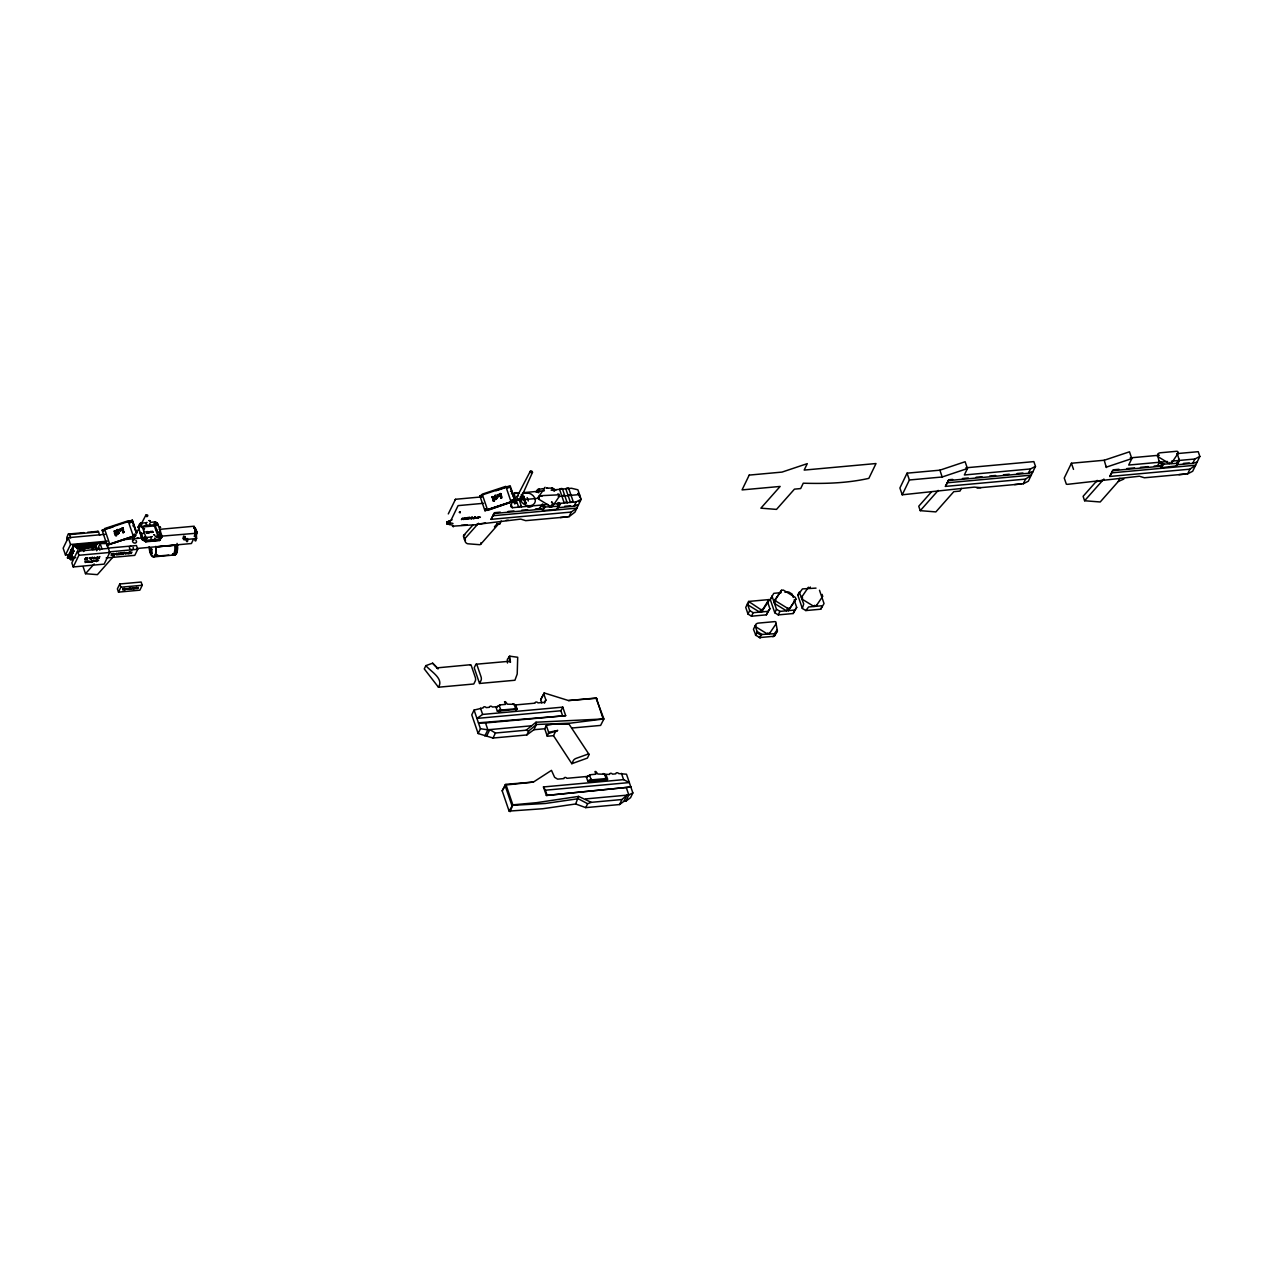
<?xml version="1.0" encoding="UTF-8"?>
<svg xmlns="http://www.w3.org/2000/svg" width="1263" height="1263" viewBox="0 0 1263 1263"><rect width="100%" height="100%" fill="white"/><g stroke="black" fill="none" stroke-linecap="round" stroke-linejoin="round"><path stroke-width="1.5" d="M548.631 733.471L557.725 730.409A2.494 0.947 -33.2 0 0 555.025 732.524L553.494 735.682L547.289 736.25L548.631 732.303L546.311 725.483L553.305 724.094L569.124 724.267L588.968 754.279M123.158 530.855L122.227 530.492L123.221 530.634M195.449 537.927L195.591 538.212M69.591 557.441L68.391 557.062M68.676 557.788L69.307 556.715M75.117 546.011L74.201 546.358M97.251 543.99C94.914 545.158 99.777 541.559 95.388 543.674M105.76 542.269L73.759 544.906L67.349 557.599L71.659 557.536M105.934 542.758L73.917 545.379L67.507 558.246L75.733 557.662M183.324 538.306L184.003 539.68L184.382 538.101M193.997 528.392L194.723 527.634L194.36 528.55M195.67 536.333L196.397 534.849L196.602 538.527L184.003 539.68M448.807 521.477L447.955 522.614L449.328 523.924L449.075 521.603L448.081 524.192L446.976 522.377L446.976 523.403M448.065 522.266C449.849 522.456 445.413 524.934 448.996 523.435L446.881 523.34M447.544 523.545L447.797 522.314L447.055 524.303L446.897 521.651L448.27 523.798L447.149 521.682L447.434 524.271M448.254 523.498L447.797 521.603M447.576 522.961L449.186 522.771L448.839 524.113M493.28 497.89L492.207 497.654L493.233 498.048M115.091 531.091L114.444 531.297M492.807 496.627L492.16 496.848M128.258 588.432C127.626 591.526 131.163 585.827 128.416 589.268C128.416 588.242 126.237 588.811 127.247 589.363M463.063 518.225C462.226 522.361 466.931 514.751 463.284 519.346C462.842 516.157 460.663 520.593 461.721 519.472M525.566 502.185L524.792 502.264M114.98 533.097L116.038 533.239L114.822 533.144M195.86 538.275L195.181 538.448M492.681 498.759L493.612 498.332M496.343 498.411L495.333 498.743M160.18 538.417L159.564 536.838L160.18 538.417L161.538 537.738L159.738 532.291M520.877 498.254L532.512 472.299L531.612 470.941L530.286 471.241L517.167 496.47M107.45 543.69L108.665 543.721L107.339 543.5M130.642 522.061C128.4 521.414 131.241 522.187 129.726 522.614M135.03 535.007L133.894 535.386L134.841 534.644M485.15 509.384L486.192 508.673L485.181 509.51M512.431 500.101L511.515 500.653L512.62 500.069M512.652 500.211L512.146 501.143L511.452 500.464M115.249 531.028L114.017 531.028L115.738 530.87M492.965 496.58L491.891 496.927M492.538 498.68L493.328 498.427M525.755 502.169C522.14 500.306 528.123 503.842 524.461 502.295M575.644 803.978L585.748 807.625L619.549 804.547L623.906 801.342L626.89 795.153L621.964 799.526L591.226 802.337L578.58 796.4L575.644 803.978L542.837 808.73L509.1 811.099L502.185 790.812L505.484 784.355L533.412 782.065L551.473 770.367L554.615 777.313L557.615 779.145L563.945 778.576A1.658 1.295 25.8 0 1 566.898 778.308L587.311 776.445L590.531 774.708L595.931 774.203L594.968 771.504M183.261 537.201L183.798 536.001L184.556 538.543M184.366 538.448L183.53 538.922M184.682 538.827L184.461 536.775M196.191 530.318C195.891 528.329 193.855 531.218 196.475 534.47L195.639 536.222L194.123 536.159M447.197 522.693L447.797 524.066M509.084 661.686A2.494 0.947 84.9 0 1 510.457 662.333L509.731 656.176L507.347 659.333L507.489 663.012M72.954 559.383C74.896 553.478 71.959 563.361 70.112 558.072M70.791 557.046L70.412 559.462L70.791 557.046L73.143 556.825M89.626 561.372L88.473 561.467M470.831 518.146L469.678 518.256M477.903 517.498L476.751 517.609M496.138 498.411L495.538 498.664M91.615 561.088L89.957 561.83L91.236 561.861M184.587 537.028C185.298 534.328 186.008 540.864 184.745 538.543M196.223 530.981L197.154 531.723L196.475 534.47M447.213 523.498L447.276 522.677M448.365 522.44L449.202 522.203M449.565 523.008L449.596 524.05M155.396 554.757L155.554 554.346A8.288 3.158 84.8 0 0 155.933 546.5M157.575 554.804L155.286 555.025A8.288 3.158 84.8 0 1 154.623 555.988M103.156 531.076L104.245 530.634M130.721 522.535L129.6 522.771M134.841 534.407L133.799 535.054M504.521 701.675L505.547 704.391L500.148 704.896L496.075 707.406L497.354 711.164L517.199 709.348L515.92 705.607L514.183 704.312L507.458 704.217L505.358 701.596M145.877 515.083C146.303 519.282 150.076 513.694 145.877 515.083L132.773 540.311M144.613 537.706L145.34 538.812L146.934 537.991L144.835 536.696L143.808 538.417C143.998 535.875 144.361 542.38 146.019 538.575M157.07 522.945C153.833 520.624 158.364 524.413 156.407 524.887L154.291 523.592L155.649 522.077M157.275 537.312L156.407 536.286L157.259 536.807M139.877 532.654L142.261 539.664L145.75 541.811L159.485 540.548L162.09 536.38L157.907 524.113L154.418 521.966L150.502 522.329M530.286 471.241L530.776 472.678L532.512 472.299M536.838 491.907L538.559 492.696L539.68 491.102L537.833 490.565L537.375 491.496M83.847 532.639L68.376 534.044L67.034 536.838A2.068 0.789 84.8 0 0 67.05 539.711M105.034 534.328L68.234 537.691L63.15 548.189L65.471 555.01L69.354 554.646M65.471 555.01L70.554 544.495L68.234 537.691M72.007 549.91L70.57 550.1L71.723 549.61M72.054 549.437L69.733 554.268L70.286 556.336L71.312 556.241L73.822 551.031L72.054 549.437L73.586 550.81M73.049 548.126L73.491 546.847L72.796 547.779M70.175 554.852L71.628 551.868M70.318 555.262L72.117 551.82M72.559 550.905L72.259 552.231M73.096 549.342L73.522 551.426M70.286 556.336L70.807 555.215M71.154 555.578L73.443 551.599M73.317 551.742L71.312 556.241M75.733 546.547L76.301 545.379L95.562 543.611L95.877 544.511L95.309 545.679L76.033 547.432L75.733 546.547L81.953 545.979L82.963 548.568L82.679 545.916M76.033 547.432L76.301 545.379M70.586 559.588L72.97 559.32L72.638 557.993M76.49 547.179C79.474 553.51 75.591 541.843 78.653 548.395M77.722 547.068L78.432 548.837M77.753 548.331L76.854 546.437M78.432 547.005L79.332 548.9L78.511 546.847M78.716 546.421L79.38 548.316M78.969 546.39C80.974 551.426 79.38 544.179 80.422 548.079M77.485 551.189L71.849 562.856L73.238 566.945L104.15 564.135L109.786 552.468L108.397 548.379L77.485 551.189L78.874 555.278L73.238 566.945M79.932 546.311L81.274 548.71L80.627 546.8M80.658 546.232L81.306 548.142M80.911 546.216L81.558 548.126M79.08 551.931L80.437 549.137L85.016 548.726L83.658 551.521M81.337 546.737L82.237 548.631L81.953 545.979M82.316 546.658L83.279 548.395M82.916 545.884L83.5 547.953M82.521 548.031L81.7 545.995M83.279 546.563L84.179 548.458L83.358 546.421M84.321 546.326L85.442 547.763M84.779 545.869L85.868 548.3M84.289 547.732L83.642 545.821L85.221 548.205M85.758 545.774L86.405 547.684L85.837 545.616M86.263 546.153C87.952 551.078 85.758 543.169 87.368 547.589M86.721 545.679L87.81 548.126L87.526 545.474M87.163 546.216L88.126 547.953M87.447 545.616L88.426 547.353M88.41 545.537L89.073 547.447M88.378 546.105L89.026 548.016L88.457 545.948M88.663 545.505C90.557 550.242 89.231 543.643 90.115 547.195M89.626 545.427L90.968 547.826L90.068 545.948M90.352 545.348L90.999 547.258M90.604 545.332L91.252 547.242M90.005 547.921L89.168 545.884M91.568 545.237L92.657 547.684L96.525 547.226L95.546 549.263L92.231 549.563L93.209 547.542M85.884 558.167L84.747 559.777L85.6 557.993L86.879 558.688M92.01 545.774L92.909 547.653M92.294 545.174L92.973 547.511M92.546 545.158L93.194 547.068M91.694 547.763L91.11 545.711M92.973 545.679L93.951 547.416M93.257 545.095L94.662 547.353M87.763 557.788L86.926 559.572L87.557 558.246M94.472 544.985L95.641 547.258M93.699 547.432L93.304 545.505M95.562 543.611L95.893 547.242M94.157 546.974L93.336 544.937M95.199 544.906L95.846 546.816M95.451 544.89L87.289 545.49M95.135 546.895L94.015 545.442M89.705 561.83C87.163 563.187 88.189 560.346 89.673 561.83M96.651 550.763L98.135 547.684M106.55 543.564L100.124 543.548L98.64 546.642L99.856 550.194M94.378 557.188L93.525 558.972L94.172 557.646M108.176 548.016L106.36 543.216M108.129 548.41L102.129 530.207L132.426 520.182L136.799 533.002M111.112 553.794L113.338 553.794M111.981 553.92L111.223 555.483L112.36 553.889M123.332 552.689C128.4 551.236 119.18 556.967 124.737 552.752M139.483 525.692L141.046 523.166L142.103 523.813L140.525 526.339L139.483 525.692L140.682 523.214L146.571 522.693M119.764 583.98L117.396 588.874L118.501 592.126L139.877 590.168L142.245 585.274L141.14 582.038L119.764 583.98L120.869 587.216L118.501 592.126M142.261 539.664L143.003 538.117L141.219 532.86M107.829 548.142L136.451 545.537L137.73 549.279L134.794 555.357L106.171 557.962M144.377 537.628L144.835 536.696M146.934 537.991L145.924 539.711L146.492 538.922M122.685 588.732L124.942 588.526L124.374 589.695L125.274 589.758L124.011 589.884L124.658 588.542M145.75 541.811L146.492 540.264L160.227 539.017L159.485 540.548M123.348 588.826L122.779 589.995L123.632 588.795M154.97 524.729L158.917 536.317L158.349 537.485L154.402 525.897L154.97 524.729L143.84 525.74M156.407 524.887L157.417 523.166M157.165 525.645L157.907 524.113M161.301 536.822L160.701 535.244L161.506 537.549M160.369 538.149L161.759 535.891M161.111 537.091L161.569 536.159L196.618 533.207L195.133 532.654M193.097 540.027L191.408 543.532L137.162 548.474M194.786 536.522L196.239 532.244M448.286 513.915L455.517 499.28L481.392 496.927L481.803 495.949L481.077 496.88M452.043 519.772A6.662 5.21 25.8 0 1 449.344 520.861L447.939 523.908L448.57 521.524M449.344 520.861L449.312 524.698A6.662 5.21 25.8 0 1 452.912 525.392M468.841 517.798L467.831 519.204L468.557 517.372L467.578 517.562L466.552 519.314L469.82 517.262L468.747 518.019M473.736 518.351C471.525 519.377 472.457 516.946 473.72 518.351M487.644 510.41L512.241 501.79L510.678 506.526L512.304 507.71L547.889 504.474M491.086 519.346L492.965 515.73L576.923 508.089L571.223 512.052L491.086 519.346L493.896 513.52L542.774 509.068M492.965 515.73L494.433 512.699L500.29 512.162M436.682 668.285A2.494 0.947 84.6 0 1 438.056 668.932L432.625 663.201L425.852 665.633L424.273 668.901L438.435 687.214L473.799 683.993L475.33 680.836A2.494 0.947 84.8 0 0 475.298 677.394L471.352 665.806A2.494 0.947 84.8 0 0 470.12 664.922M498.932 523.435A2.494 1.626 41.4 0 1 497.543 524.208L499.816 523.908L501.206 521.003M438.435 687.214C444.26 678.594 430.415 671.269 425.852 665.633M536.538 492.065L537.77 489.491L544.527 488.434L545.063 487.25M551.221 505.311L550.636 506.51L538.701 499.153L538.685 496.264M538.401 498.301L538.985 497.117A2.273 1.137 -18.8 0 1 541.701 495.649L557.741 494.875L557.709 494.054A2.273 1.137 -18.8 0 1 559.209 495.27L558.625 496.47M538.701 499.153L539.269 497.969M560.535 503.763L556.273 509.336L543.548 510.505L539.459 508.136L542.001 505.011L545.237 507L558.814 506.21L560.535 503.763L559.683 503.4L557.962 505.832M545.237 507L542.695 510.126L543.548 510.505M553.131 505.137L552.547 506.337L559.493 496.122M558.688 504.379L559.32 503.179L558.262 502.532L557.141 504.126L559.177 504.616L559.32 503.179M557.567 508.768L558.814 506.21M479.545 683.472L481.077 680.315A2.494 0.947 84.8 0 0 481.061 676.873L477.098 665.285A2.494 0.947 84.8 0 0 475.725 664.638L474.209 667.795L479.545 683.472L514.925 680.252L517.214 674.016L517.704 657.265L509.731 656.176M496.927 706.633L492.396 707.043A1.658 1.295 25.8 0 0 489.444 707.312L486.176 707.612A1.658 1.295 25.8 0 0 483.224 707.88L474.083 710.059L471.762 714.842L478.14 733.535L493.012 738.034L526.797 734.955L533.886 729.73L536.428 724.488L536.001 722.231L603.903 718.947L600.604 725.42L571.713 728.041M521.587 519.377L525.724 520.656L568.966 516.725L571.223 512.052M558.404 507.647L574.049 506.21L576.133 501.9L581.154 499.327L577.901 489.791L571.492 488.26L551.11 490.123M581.154 499.327L574.965 512.131L568.966 516.725M478.14 733.535L480.445 728.751L474.083 710.059M484.866 735.966L487.865 729.777L485.529 722.957L478.44 722.831L565.682 715.663L562.777 707.138L482.64 714.432L476.925 718.41L560.883 710.753L562.777 707.138M486.792 735.776L489.791 729.604L495.443 733.014L526.182 730.203L528.692 731.04L536.428 724.488L570.402 723.146L603.903 718.947L595.994 698.044L568.524 700.555L544.274 692.977L540.675 699.655L541.795 702.954M493.012 738.034L495.443 733.014M544.274 692.977L540.675 699.655M526.797 734.955L528.692 731.04M544.416 703.159L545.9 700.065L543.658 693.466M547.289 736.25L544.732 728.751L546.311 725.483M509.1 811.099L512.841 804.847L536.522 802.684L578.58 796.4M510.094 811.714L512.841 804.847L505.942 784.56L502.185 790.812M571.839 763.689L573.355 760.531A2.494 0.947 -33.4 0 1 576.07 758.4L587.579 754.264A2.494 0.947 -33.4 0 1 588.937 754.927L587.406 758.084L571.839 763.689L553.494 735.682M585.748 807.625L587.642 803.71L591.226 802.337M619.549 804.547L621.964 799.526M623.906 801.342L625.832 801.168L628.816 794.98L632.858 792.911L626.495 774.219L618.696 773.588A1.658 1.295 25.8 0 0 615.744 773.856L612.476 774.156A1.658 1.295 25.8 0 0 609.524 774.424L597.841 774.03L595.741 771.409M632.858 792.911L630.553 797.695L625.832 801.168M748.612 601.441L745.738 607.408L747.996 614.055L751.485 616.202L766.357 614.844L769.909 608.719L767.651 602.072L768.851 599.593L748.612 601.441L760.863 609.634L762.757 609.461L768.851 599.593M748.912 602.293L747.712 604.756L759.663 612.113L760.863 609.634M747.996 614.055L749.685 610.55L747.428 603.903M751.485 616.202L753.174 612.697L768.062 611.339L769.909 608.719M762.757 609.461L761.573 611.939L769.135 600.446M756.016 625.422L755.432 626.622L767.383 633.963L767.951 632.779M794.143 599.909L796.7 607.408L793.148 613.534L778.261 614.892L774.772 612.744L770.241 599.451L773.793 593.326L781.244 592.647M755.148 625.769L757.074 631.453L755.937 635.447L753.458 629.274L755.716 624.569A2.273 1.137 -18.8 0 1 758.432 623.101L774.472 621.649A2.273 1.137 -18.8 0 1 775.94 622.738L777.408 631.042L774.314 636.236L759.426 637.594L761.968 634.452L775.545 633.663L777.408 631.042M766.357 614.844L768.062 611.339M781.481 590.263L773.919 601.741L781.481 590.263L783.392 590.089L795.343 597.431L795.911 599.136L788.349 610.629L795.911 599.136M775.103 599.278L775.687 600.983L774.487 603.446L786.439 610.803L787.638 608.324L789.549 608.15M774.772 612.744L776.477 609.24L771.946 595.947M769.862 632.605L769.293 633.789L776.24 623.59M778.261 614.892L779.95 611.387L794.837 610.029L796.7 607.408M774.314 636.236L775.545 633.663M802.337 608.419L797.806 595.126L799.274 592.094L803.71 603.967L802.337 608.419L805.826 610.566L820.713 609.208L824.029 603.556L819.498 590.247M793.148 613.534L794.837 610.029M802.052 596.231L801.484 597.431L808.431 587.216M802.637 597.936L802.052 599.136L814.004 606.477L814.588 605.293M809.757 588.242L810.325 587.042M805.826 610.566L808.604 606.966L821.329 605.814L822.181 606.177L820.713 609.208M816.482 605.119L815.914 606.303L822.86 596.104M821.708 595.583L822.276 594.399M965.895 467.799L1033.86 461.611L1035.486 466.379L1030.466 468.952L964.348 474.983L967.442 468.541L965.121 461.737L939.877 470.183L907.055 473.167L899.903 487.992L902.224 494.796L974.262 487.123L980.814 487.66M902.224 494.796L909.392 479.987L907.055 473.167M945.419 486.397L947.297 482.782L1031.255 475.141L1025.556 479.103L945.419 486.397L948.766 479.751L952.681 479.403M947.297 482.782L948.766 479.751M961.317 488.402L960.006 491.086L953.802 491.654L935.867 511.91L920.253 510.662L918.738 506.242L931.573 491.749M977.009 487.992L1023.298 483.776L1025.556 479.103M948.229 480.572L1028.382 473.262L1030.466 468.952M1035.486 466.379L1028.319 481.203L1023.298 483.776M1167.596 461.5L1128.696 465.052L1131.806 458.611L1129.485 451.807L1104.225 460.253L1071.419 463.237L1064.251 478.061L1066.351 484.187L1067.567 484.329L1139.479 476.214M1104.225 460.253L1106.325 467.531L1106.325 466.379M1109.767 476.467L1111.661 472.851L1195.619 465.21L1189.92 469.173L1109.767 476.467L1112.592 470.641L1161.455 466.189M1111.661 472.851L1113.129 469.82L1118.986 469.283M1097.215 480.382L1083.101 496.312L1084.601 500.748L1100.215 501.979L1118.276 481.487L1119.823 478.282M1157.966 455.09L1157.382 456.275L1169.333 463.632L1169.917 462.432M1177.321 453.591L1179.358 460.695L1176.263 465.889L1162.228 467.626L1157.903 465.116L1159.134 462.542L1157.682 454.238A2.273 1.137 -18.8 0 1 1160.397 452.77L1176.421 451.301A2.273 1.137 -18.8 0 1 1177.905 452.391M1161.376 467.247L1163.933 464.121L1177.511 463.332L1179.358 460.695M1171.827 462.258L1171.243 463.458L1178.19 453.243M1176.263 465.889L1177.511 463.332M1140.268 476.498L1144.42 477.777L1187.662 473.846L1189.92 469.173M1177.1 464.768L1192.73 463.332L1194.83 459.022L1199.85 456.448L1198.224 451.68L1176.863 453.622M1199.85 456.448L1192.682 471.273L1187.662 473.846M468.557 517.719L467.547 517.956M546.358 795.469L630.837 786.991L546.358 795.469L543.453 786.944L623.59 779.634L629.337 782.571L545.379 790.212L543.453 786.944M195.118 530.87L195.97 532.481L194.865 534.107M448.049 521.54L447.812 523.529M448.428 521.508L447.639 523.277M140.682 523.214L138.077 527.397L139.783 523.529L140.872 523.435M154.291 523.592L155.302 521.872M159.122 537.77L160.701 535.244M162.09 536.38L159.659 540.185L145.924 541.432L142.451 539.285L138.267 527.018M537.77 489.491L536.049 491.939L539.08 488.939M538.117 497.448L544.479 488.434M545.9 700.065L544.321 702.307L537.975 702.891A1.658 1.295 25.8 0 0 535.023 703.159L514.609 705.022L512.873 703.728M770.241 599.451L772.103 596.815M797.806 595.126L802.447 588.905L816.024 588.116M774.693 633.3L777.313 629.606M773.003 636.805L775.608 633.11M1176.658 462.953L1179.263 459.274M480.729 544.211L498.774 523.735M73.412 546.169L75.496 545.379L74.896 546.626L73.254 545.679L75.638 545.127L73.238 546.026M70.27 557.03L67.713 557.472M83.184 566.898L85.505 573.718L94.172 563.945M114.017 555.894L97.393 574.649L85.505 573.718M463.695 535.401L472.741 525.187M464.405 539.19L478.519 523.261M494.417 526.845L496.848 524.098M920.253 510.662L938.22 490.391M1084.601 500.748L1102.583 480.461M146.476 532.118L147.25 532.939M151.323 531.565L152.144 532.497M148.702 531.912L148.987 532.733M558.893 505.468L558.862 504.505M496.075 707.406L500.148 704.896M498.664 711.748L501.885 709.995L514.609 708.843L515.462 708.069L514.183 704.312M603.24 773.54L606.303 775.419L607.582 779.16L606.745 779.95L589.047 781.56L587.737 780.976L586.458 777.219L587.311 776.445M586.458 777.219L590.531 774.708M589.047 781.56L592.268 779.808L604.993 778.655L605.845 777.882L604.567 774.124M526.182 730.203L536.001 722.231M70.412 559.462L73.191 558.878M486.223 509.668L485.055 509.052M195.623 533.207L195.528 530.192M68.218 557.22L69.97 556.809M69.765 557.283L68.565 557.741M95.877 543.769L97.077 543.311M454.996 500.022L455.517 499.28M497.354 711.164L500.574 709.411L501.885 709.995M587.737 780.976L590.958 779.224L592.268 779.808M98.83 558.357L97.551 558.135L99.382 557.22M92.231 557.962C94.299 557.757 93.494 558.578 92.152 558.151M97.362 560.314C99.461 560.03 98.514 561.104 97.267 560.504M474.856 517.435C476.925 517.309 476.104 517.925 474.762 517.625M479.182 517.041C481.235 516.835 480.398 517.656 479.087 517.23M498.048 524.256L499.816 523.908M92.988 560.693L94.299 560.788L92.452 561.83M481.787 497.148L480.95 497.038M465.7 519.267L464.421 519.314L466.063 518.525M86.342 558.751L85.552 558.878M98.924 558.167L97.93 558.135L99.288 557.409M1118.276 481.487L1123.849 479.056M557.993 506.905L559.304 506.337M91.331 561.672L90.368 561.688L91.504 561.309M465.794 519.077L464.816 519.188L465.968 518.698M92.909 560.883L93.888 560.914L92.531 561.64M117.522 531.549L118.106 531.17M494.67 495.554L495.617 495.064M909.392 479.987L942.198 476.988L967.442 468.541M1106.562 467.057L1131.806 458.611M104.497 528.613L128.1 520.814L133.31 536.191L109.707 544.006L104.703 529.355M112.928 527.003L102.129 530.207M127.184 522.282L132.426 520.182M131.684 522.124L132.662 521.793L136.246 532.323M122.937 527.839L121.485 528.502L122.732 527.902M132.804 525.866L133.783 525.534L132.662 521.793M115.864 532.875L114.365 533.302L115.612 532.875M120.253 531.313C121.532 528.881 118.99 532.654 120.885 530.744L120.143 530.507M117.838 533.128L118.438 532.323L117.822 533.112M135.646 535.433L107.229 545.19L135.741 535.765M136.988 538.133L137.967 537.817M482.213 494.165L505.816 486.35L511.026 501.743L487.423 509.542L482.419 494.891M479.845 495.743L510.141 485.718L515.241 500.716L484.945 510.741L479.94 496.075M495.98 490.77L504.9 487.834M509.399 487.66L510.378 487.344M500.922 494.196L499.469 494.859L500.732 494.259M510.52 491.402L511.499 491.086M494.907 497.685L495.822 496.706L495.191 497.59M497.969 496.864C497.038 494.985 500.432 496.769 497.401 496.88M493.217 500.432L494.007 499.58L493.375 500.385M500.811 498.285L501.821 497.954M513.504 500.164L514.704 503.684L515.683 503.353L510.978 489.097M548.631 732.303L557.236 730.582M574.049 506.21L578.391 505.042L574.491 505.405M1028.382 473.262L1032.724 472.094L1028.824 472.457M1192.73 463.332L1197.087 462.163M69.26 556.288C64.981 557.441 71.533 559.541 69.797 556.336M523.908 499.374L524.776 499.359M485.513 522.914L476.704 524.429L520.798 519.093M560.267 517.53L567.04 516.899M1014.599 484.582L1021.372 483.95M1178.963 474.651L1185.736 474.02M437.172 667.859L470.468 664.733M548.174 488.102L552.657 488.134M141.424 527.081L154.402 525.897M87.715 532.276L97.377 531.391A2.068 0.789 84.8 0 1 98.53 531.944L99.698 535.338M511.515 493.722L519.251 493.028M523.135 492.665L544.4 490.739M68.376 534.044A2.068 0.789 84.8 0 1 69.528 534.581L98.53 531.944M159.296 529.386L194.17 526.213L196.491 533.018M150.771 531.281L151.007 532.591M147.297 531.77L148.671 531.802M147.755 532.023L148.939 533.16M483.571 503.306L458.074 505.626L450.907 520.451M513.836 500.543L538.954 498.254M558.278 496.501L579.528 494.559M70.554 544.495L107.355 541.148M122.858 539.727L142.23 537.975M151.497 536.996L145.94 537.501L141.993 525.913M155.207 536.664L158.917 536.317M76.601 546.263L95.877 544.511M73.301 547.242L72.607 548.174M551.82 504.111L576.133 501.9M92.041 547.021L91.394 545.111L91.931 547.747M72.796 551.126L73.822 551.031M508.105 511.452L513.962 510.915M521.777 510.205L527.634 509.668M535.433 508.957L541.29 508.436M564.719 506.289L570.576 505.768M70.744 552.341L69.576 553.052L70.712 552.231M467.468 518.146L468.384 518.051M1130.259 457.869L1159.387 455.217M109.107 551.884L137.73 549.279M70.144 555.925L71.596 555.404M78.874 555.278L109.786 552.468M962.438 478.503L968.295 477.967M976.11 477.256L981.967 476.719M989.766 476.009L995.623 475.488M1003.438 474.777L1009.295 474.241M1017.11 473.53L1022.967 472.994M506.084 520.372L508.184 520.182M85.442 559.083L86.737 558.783L86.2 558.135M461.342 525.329L467.057 524.808M453.464 526.797L452.454 526.182L477.13 524.634M1171.48 461.153L1194.83 459.022M153.849 556.43L168.8 555.073M153.502 556.888L175.068 554.915M1126.801 468.573L1134.6 467.863M1140.457 467.326L1148.272 466.615M1154.129 466.079L1161.944 465.368M1183.415 463.41L1189.272 462.889M120.869 587.216L142.245 585.274M784.955 592.3L788.68 591.968L792.169 594.115L793.29 597.431M568.524 700.555L596.452 698.265L603.367 719.689M485.529 722.957L565.682 715.663M531.091 725.83L487.865 729.777L480.445 728.751M533.886 729.73L544.732 728.751M533.412 782.065L504.947 785.097L511.862 805.384L545.379 803.473L578.186 798.721L587.642 803.71M585.574 798.926L628.816 794.98L626.495 788.159M476.23 664.212L509.589 661.259M447.434 523.561L448.018 523.229M196.602 538.527L195.781 537.296A2.068 0.789 84.8 0 1 195.986 540.438A2.068 0.789 84.8 0 1 194.77 540.059M195.765 538.322L195.749 538.512M524.934 503.432L526.197 503.274L525.013 503.258M555.041 489.76L555.894 490.139L551.805 487.771M539.459 508.136L540.311 508.515M514.609 705.022L515.92 705.607M604.993 774.835L606.303 775.419M1095.81 481.756L1104.209 480.035L1103.862 479.009M496.375 498.743L495.585 499.674M118.659 533.207L117.869 534.138L118.501 533.254M116.117 534.691L115.659 534.849M512.557 500.18L511.547 500.795M523.813 498.664L522.993 497.985L524.334 497.796L524.034 498.648M1159.039 461.106L1163.933 464.121M1159.134 462.542L1162.623 464.689M1158.976 465.621L1162.228 467.626M775.687 600.983L787.638 608.324M776.477 609.24L779.95 611.387M749.685 610.55L753.174 612.697M757.074 631.453L761.968 634.452M757.184 632.874L760.673 635.021M755.385 634.957L760.279 637.957M540.69 505.579L543.927 507.568M595.994 698.044L596.989 698.66M154.733 522.661L156.959 524.098M139.925 524.761L140.982 525.408M143.003 538.117L146.492 540.264M515.462 708.069L517.199 709.348M514.609 708.843L516.362 710.138M605.845 777.882L607.582 779.16M604.993 778.655L606.745 779.95M432.625 663.201L437.882 668.427M134.952 534.738L134.146 534.217L133.831 535.259M194.723 527.634L195.891 528.96M193.949 527.697L195.133 529.039M510.284 661.828L508.689 656.555M152.034 549.531L151.97 549.358A2.494 0.947 84.8 0 0 150.802 549.184A2.494 0.947 84.8 0 0 150.66 552.057L150.423 551.931A8.288 3.158 84.8 0 1 149.981 549.91M1071.419 463.237L1073.518 469.378M939.877 470.183L942.198 476.988M621.443 773.335L623.59 779.634M527.176 497.59L528.344 501.001M512.099 492.838L515.683 503.353M511.136 504.3L512.304 507.71M500.448 493.438L499.201 494.054M589.679 775.482L590.958 779.224M493.533 496.833L492.081 497.496M560.883 710.753L562.398 715.19M545.379 790.212L546.879 794.648M448.681 521.556L449.091 522.55M499.295 705.67L500.574 709.411M480.477 708.133L482.64 714.432M159.548 532.67L161.348 537.927M133.783 525.534L136.167 532.544M123.016 528.723L121.753 529.323M123.458 532.102L122.985 531.265L123.3 532.149M100.124 543.548L101.956 548.884M95.514 544.732L96.099 546.8M85.3 546.232L86.121 548.268M79.474 546.768L80.311 548.805M69.528 534.581L70.681 537.991M515.241 500.716L484.945 510.741M513.567 499.943L514.704 503.684M501.853 505.137L491.433 508.594M124.137 539.601L113.717 543.043M183.309 538.875L183.261 537.943M177.057 543.39L177.404 545.6A8.699 3.315 84.8 0 1 173.315 554.094M155.696 546.453L155.854 547.574A8.699 3.315 84.8 0 1 153.076 556.904A8.699 3.315 84.8 0 1 149.176 546.642M196.286 530.128L196.618 533.207M577.759 493.88A3.931 1.5 84.8 0 1 578.565 494.259M578.928 494.812A3.931 1.5 84.8 0 1 579.512 496.501M579.291 501.032A3.931 1.5 84.8 0 1 578.975 501.506M577.728 493.47A4.357 1.658 84.8 0 1 579.828 497.464M579.67 500.622A4.357 1.658 84.8 0 1 579.054 501.885M450.181 522.045A6.662 5.21 25.8 0 1 449.565 522.282M450.102 523.071A6.662 5.21 25.8 0 1 453.007 523.482M568.113 495.601A1.658 0.821 -18.8 0 1 569.929 494.78A1.658 0.821 -18.8 0 1 571.065 495.333M561.893 496.17A1.658 0.821 -18.8 0 1 563.693 495.349A1.658 0.821 -18.8 0 1 564.845 495.901M516.946 493.233A1.658 0.821 -18.8 0 0 515.793 492.681A1.658 0.821 -18.8 0 0 513.994 493.501L518.635 507.142A1.658 0.821 -18.8 0 1 520.451 506.305A1.658 0.821 -18.8 0 1 521.587 506.873L519.267 500.053A1.658 0.821 -18.8 0 0 518.509 499.485M516.314 500.322A1.658 0.821 -18.8 0 1 517.293 499.69M464.926 534.912A2.494 1.626 41.5 0 0 463.584 536.807L465.21 541.574A2.494 1.626 41.5 0 0 467.957 543.785L479.498 544.685A2.494 1.626 41.5 0 0 480.824 542.806M497.022 523.371A2.068 1.358 41.5 0 1 496.991 523.766M531.802 506.037A8.288 6.473 25.8 0 1 527.855 506.4M523.371 493.233A8.288 6.473 25.8 0 1 528.36 493.075M531.581 506.51A8.288 6.473 25.8 0 1 527.634 506.873M522.219 494.007A7.878 6.141 25.8 0 1 534.517 497.511A7.878 6.141 25.8 0 1 528.676 505.784A7.878 6.141 25.8 0 1 520.372 496.627M521.066 495.175A7.878 6.141 25.8 0 1 521.587 494.559M525.376 493.17A7.878 6.141 25.8 0 1 527.334 493.217M520.624 496.943A2.068 1.61 25.8 0 1 519.835 499.201A2.068 1.61 25.8 0 1 517.088 497.875A2.068 1.61 25.8 0 1 518.351 495.854M551.931 506.952A2.068 1.61 25.8 0 1 548.774 506.179M152.192 553.273A2.494 0.947 84.8 0 1 150.818 552.641L150.707 552.862A8.288 3.158 84.8 0 0 152.176 555.657M177.12 544.574A8.288 3.158 84.8 0 1 176.599 552.768A8.288 3.158 84.8 0 1 173.347 553.715A7.878 3 84.8 0 0 175.147 553.731M154.244 556.288A8.288 3.158 84.8 0 1 153.012 556.32M174.641 544.795A8.288 3.158 84.8 0 1 173.978 553.32M173.663 553.857A8.288 3.158 84.8 0 1 172.542 554.741M174.815 553.762A8.288 3.158 84.8 0 1 172.431 554.252M175.778 544.685A8.288 3.158 84.8 0 1 175.131 553.21M175.573 553.683A8.288 3.158 84.8 0 1 172.778 553.778M176.536 544.621A8.288 3.158 84.8 0 1 175.889 553.147M175.352 553.952A7.878 3 84.8 0 1 173.789 553.731M177.104 545.663A7.878 3 84.8 0 1 177.183 546.69M177.199 548.71A7.878 3 84.8 0 1 176.046 553.273M176.52 545.727A7.878 3 84.8 0 1 176.615 546.753M176.631 548.758A7.878 3 84.8 0 1 176.252 551.426M187.508 538.496A2.068 0.789 84.8 0 1 187.161 541.716A2.068 0.789 84.8 0 1 186.15 538.764M135.899 540.39A2.068 1.61 25.8 0 1 135.583 542.995A2.068 1.61 25.8 0 1 132.615 541.574A2.068 1.61 25.8 0 1 134.462 539.711M133.057 547.321A2.068 1.61 25.8 0 1 132.268 549.579A2.068 1.61 25.8 0 1 129.521 548.253A2.068 1.61 25.8 0 1 130.784 546.232M159.833 529.386A2.068 1.61 25.8 0 1 160.038 531.676A2.068 1.61 25.8 0 1 157.386 531.612A2.068 1.61 25.8 0 1 156.707 529.308M144.14 531.234A2.068 1.61 25.8 0 1 143.493 533.444A2.068 1.61 25.8 0 1 140.746 532.449M154.796 538.101A2.068 1.61 25.8 0 1 153.47 539.98A2.068 1.61 25.8 0 1 150.992 538.448A2.068 1.61 25.8 0 1 152.318 536.57M149.713 523.356A2.068 1.61 25.8 0 1 149.066 525.566A2.068 1.61 25.8 0 1 146.319 524.571A2.068 1.61 25.8 0 1 146.966 522.361M500.116 496.138L501.569 496.075L500.116 496.138M117.964 530.665L116.733 530.855L117.964 530.665M495.68 496.201L494.449 496.406L495.68 496.201M131.336 588.937L133.025 587.895L131.336 588.937M127.026 552.578C124.863 556.478 125.132 552.026 127.026 552.578M129.205 552.389C126.932 556.336 127.5 551.71 129.205 552.389M134.636 587.816L132.868 589.079L134.62 587.895M466.489 518.256C466.789 520.388 464.01 517.041 466.489 518.256M115.012 532.386L115.012 532.465M117.791 530.681L116.922 530.902L117.791 530.681M495.506 496.217L494.622 496.327L495.459 496.391M116.48 534.486L115.438 535.102L116.48 534.486M95.546 544.148C97.851 546.405 98.356 541.227 95.546 544.148M89.578 558.183C91.11 561.23 91.678 555.941 89.61 558.088M122.053 529.56L123.506 529.497L122.037 529.56M499.769 495.112L501.222 495.049L499.753 495.096M85.331 561.261L85.237 562.54L86.61 561.435C86.358 564.34 89.468 558.846 86.942 562.098L86.91 561.119L85.6 562.224L85.331 561.261M116.922 553.273L116.812 554.978L118.533 553.415C117.696 557.536 122.4 549.926 118.754 554.52L118.88 553.083L117.191 554.646L116.922 553.273M94.551 558.404C95.656 560.188 97.44 555.925 94.551 558.404M469.173 518.604L471.225 517.909L469.173 518.604M476.246 517.956L478.314 517.262L476.246 517.956M142.277 527.745L143.382 528.281L142.324 527.634M143.508 528.439L144.487 528.802L143.508 528.439M149.081 520.561L150.06 520.909L149.081 520.561M153.96 534.865L154.907 535.323L154.007 534.77M159.533 526.987L160.527 527.334L159.533 526.987M541.085 495.728L542.016 496.185L541.132 495.633M542.111 505.137L542.916 506.1L544.511 505.279L542.395 503.969L542.111 505.137M546.658 487.85L547.589 488.292L546.705 487.739M551.536 502.153L552.515 502.516L551.536 502.153M554.725 489.918L554.425 491.244L552.31 489.949L553.699 489.113L554.725 489.918M507.142 487.565L508.358 487.597L507.142 487.565M150.692 532.355L149.681 531.834L150.692 532.355M94.362 561.23L96.43 560.488L94.362 561.23M120.617 529.165C118.154 530.381 119.859 528.676 120.617 529.165M498.332 494.701C495.664 495.933 497.669 494.212 498.332 494.701M116.528 530.097L117.901 529.513L116.528 530.097M524.192 497.417L522.724 497.038L524.192 497.417M525.376 500.874L523.908 500.495L525.376 500.874M96.241 557.804L95.057 558.057L96.241 557.804M94.804 561.04L96.051 560.63L94.804 561.04M92.199 557.315L91.299 559.177L92.199 557.315M92.688 560.598L91.82 562.414L92.688 560.598M97.44 556.841L96.541 558.704L97.44 556.841M97.062 560.188L96.43 561.53L97.062 560.188M99.651 556.636L98.767 558.499L99.651 556.636M113.733 553.557L112.881 555.325L114.554 555.183L113.37 555.089L113.733 553.557M115.17 554.283L116.275 554.173L115.17 554.283M120.774 552.91L119.922 554.694L121.011 553.131C121.595 557.283 123.806 549.973 121.816 554.173L120.774 552.91M129.978 552.073L129.126 553.857L130.215 552.294C130.799 556.446 133.01 549.137 131.02 553.32L129.978 552.073M125.732 589.095L126.568 589.016L125.732 589.095M129.931 588.069L129.3 589.395L130.121 588.226C130.547 591.337 132.205 585.858 130.721 589L129.931 588.069M134.731 588.779L135.994 587.516L134.731 588.779M156.17 546.911L177.736 544.953L156.17 546.911M136.846 587.437L136.199 588.763L137.02 587.595C137.446 590.721 139.104 585.227 137.62 588.369L136.846 587.437M472.062 517.041L471.162 518.904L472.062 517.041M474.809 516.788L473.909 518.651L474.809 516.788M478.882 516.93L478.235 518.256L478.882 516.93M749.212 475.093L742.06 489.902L780.139 486.444L760.894 508.168L776.508 509.399L794.443 489.144L800.663 488.576L803.252 483.208C825.165 483.824 847.11 483.224 868.849 478.361L876.017 463.537L804.168 470.089L807.278 463.647L782.034 472.094L749.212 475.093M464.673 537.407L465.4 540.375L464.673 537.407M116.591 534.833C112.754 536.065 118.675 535.623 115.912 535.559L116.591 534.833M494.307 500.385C490.47 501.6 496.391 501.174 493.628 501.095L494.37 500.558M460.158 511.768L459.179 512.304L460.174 512.904L460.158 511.768M148.624 532.654L147.739 531.597L148.639 532.654M153.044 532.244L152.16 531.202L153.06 532.244M500.685 496.643L501.016 497.701L501.648 497.133C498.111 498.317 504.126 496.896 500.701 496.801M123.127 528.234L121.627 528.913L123.127 528.234M115.817 531.281L114.365 531.96L115.817 531.281M118.312 531.77L117.191 532.149L118.375 531.944M116.622 533.475L115.107 534.154L116.622 533.475M119.18 532.844L117.664 533.539L119.18 532.844M123.932 531.581C120.348 532.623 126.253 531.644 123.206 531.186L123.932 531.581M124.153 532.133L123.095 532.749L124.153 532.133M500.843 493.77L499.343 494.464L500.843 493.77M494.338 499.011L492.775 499.532L494.386 499.169M496.896 498.396L495.317 498.917L496.943 498.553M523.829 496.312L522.472 496.438L523.829 496.312M146.303 531.628L146.761 532.986L146.303 531.628M147.455 531.581L147.882 532.875L147.455 531.581M524.603 498.585L522.708 498.759L524.603 498.585M573.386 502.153L568.745 488.513A1.658 0.821 -18.8 0 0 567.592 487.96A1.658 0.821 -18.8 0 0 565.792 488.781L570.434 502.421A1.658 0.821 -18.8 0 1 572.25 501.585A1.658 0.821 -18.8 0 1 573.386 502.153M567.166 502.721L562.524 489.081A1.658 0.821 -18.8 0 0 561.372 488.528A1.658 0.821 -18.8 0 0 559.572 489.349L564.214 502.99A1.658 0.821 -18.8 0 1 566.029 502.153A1.658 0.821 -18.8 0 1 567.166 502.721M150.408 549.926A2.068 0.789 84.8 0 0 151.118 553.305A2.068 0.789 84.8 0 0 151.813 550.589A2.068 0.789 84.8 0 0 150.408 549.926"/></g></svg>
